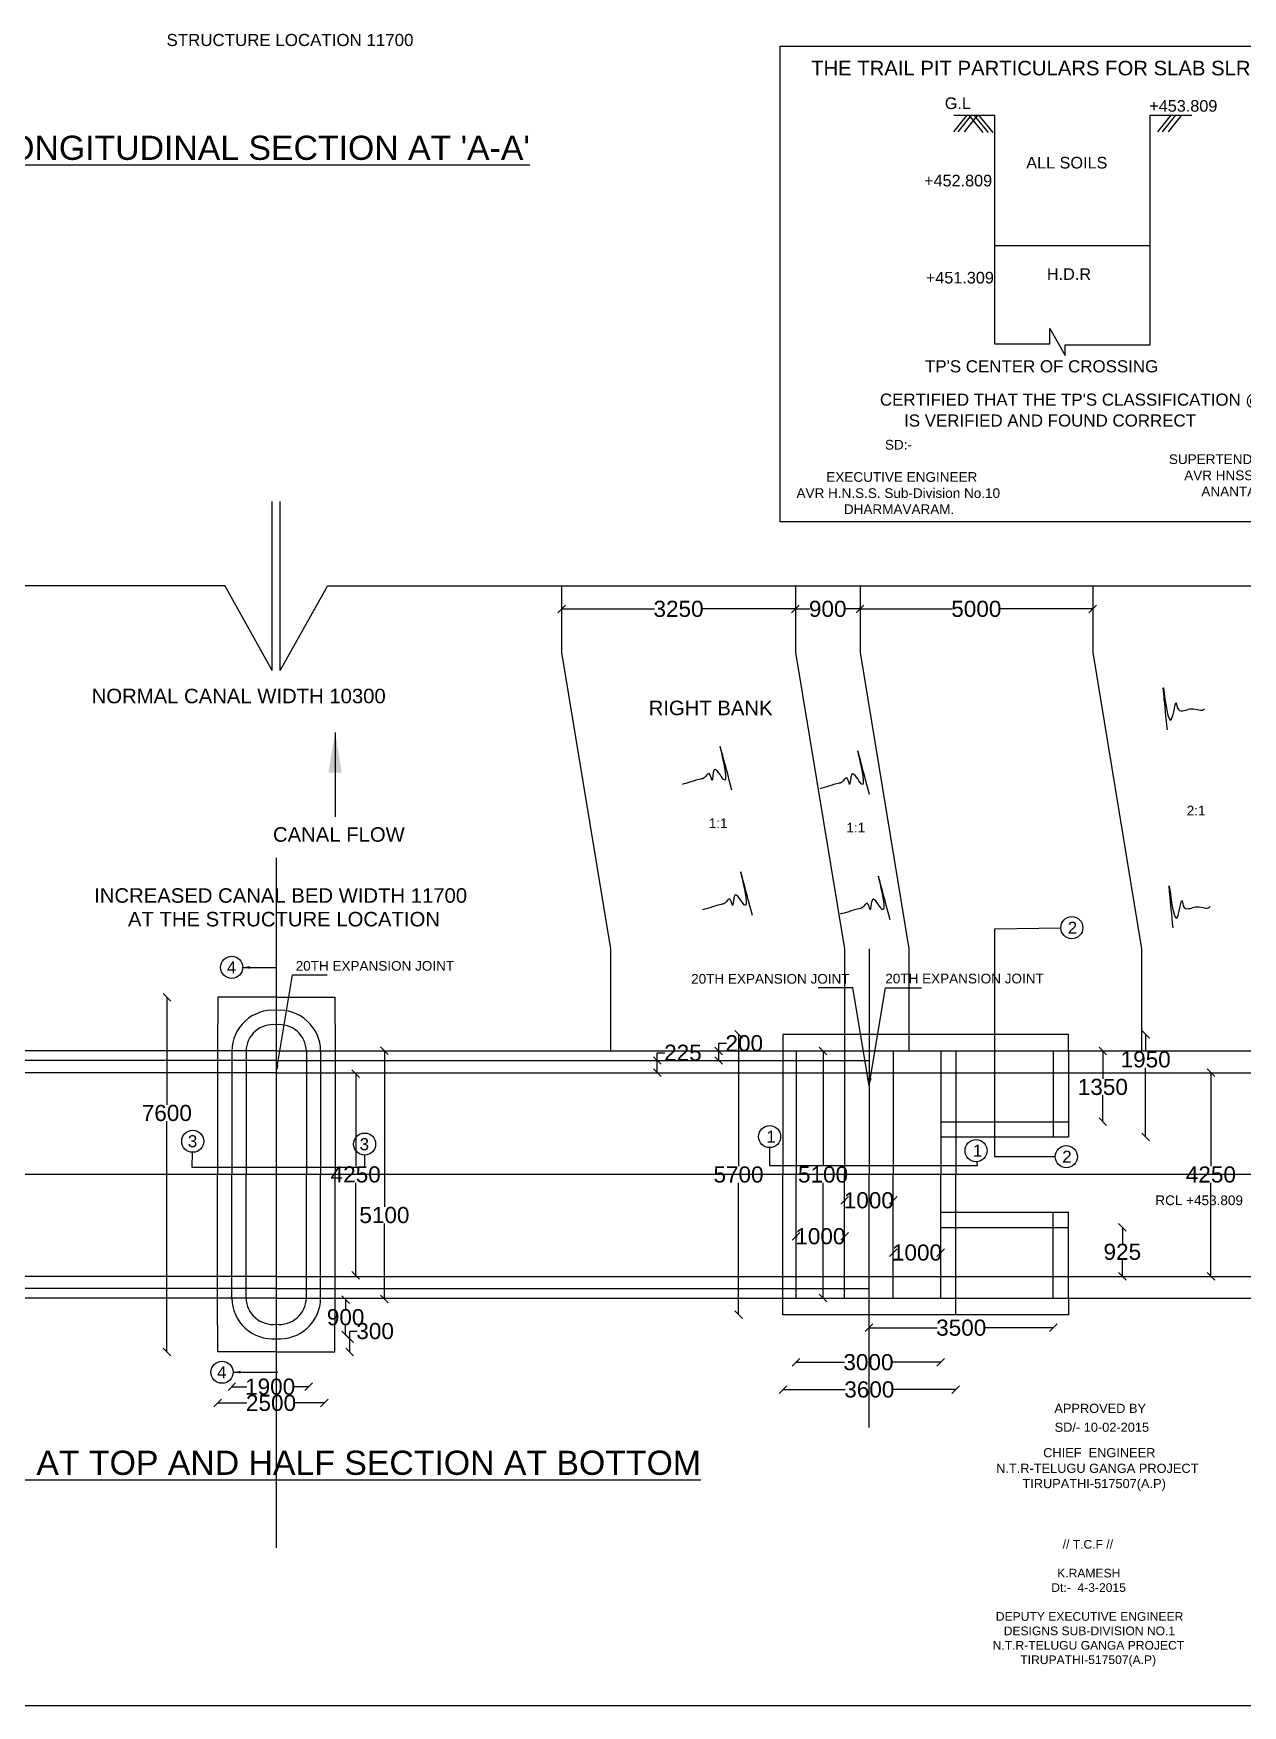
# Model space of a CAD drawing. Header units: millimetres. Extents: x 5124 to 3457305, y 2311 to 45956236.
# Drawn here: x 3426218 to 3441213, y 45925120 to 45945860 of the extents above; entities that cross this region are included whole.
import ezdxf

# ---------------------------------------------------------------- set-up
doc = ezdxf.new("R2010")
doc.units = ezdxf.units.MM
doc.header["$MEASUREMENT"] = 0
for name, color, linetype in [('DIMENSION', 7, 'Continuous'), ('DRAWING', 7, 'Continuous'), ('TEXT', 7, 'Continuous')]:
    doc.layers.add(name, color=color, linetype=linetype)
doc.styles.get("Standard").update_dxf_attribs({"font": 'arial.ttf', "height": 200})
doc.dimstyles.get("Standard").update_dxf_attribs({"dimtxt": 200, "dimasz": 110, "dimexe": 0.18, "dimexo": 0.0625, "dimgap": 0.09, "dimtad": 0, "dimtih": 1, "dimtoh": 1, "dimdec": 0, "dimzin": 0, "dimdsep": 46, "dimtxsty": 'Standard', "dimblk": 'OBLIQUE', "dimcen": 0.09, "dimse1": 1, "dimse2": 1, "dimadec": 0, "dimazin": 0, "dimtfac": 1, "dimtdec": 0, "dimtofl": 0, "dimtmove": 0, "dimatfit": 3, "dimfxl": 1, "dimtolj": 1, "dimtzin": 0, "dimarcsym": 0})

# ---------------------------------------------------------------- blocks, each defined once
blk = doc.blocks.new('_Oblique')
at = {"color": 0, "linetype": 'ByBlock', "lineweight": -2}
blk.add_line((-0.5, -0.5), (0.5, 0.5), dxfattribs=at)
blk = doc.blocks.new('*D72')
at = {"layer": 'Defpoints', "color": 0, "transparency": 16777216}
for p in [(3428503, 45933906), (3427872, 45929506), (3428503, 45929506)]:
    blk.add_point(p, dxfattribs=at)
at = {"layer": 'DRAWING', "color": 0, "lineweight": -2, "transparency": 16777216}
for p, q in [((3427872, 45933906), (3427872, 45932571)), ((3427872, 45929506), (3427872, 45932367))]:
    blk.add_line(p, q, dxfattribs=at)
at = {"layer": 'DRAWING', "color": 0, "lineweight": -2, "transparency": 16777216, "xscale": 95, "yscale": 95, "zscale": 95}
for p, rotation in [((3427872, 45933906), 90), ((3427872, 45929506), 270)]:
    blk.add_blockref('_Oblique', p, dxfattribs=dict(at, rotation=rotation))
at = {"layer": 'DRAWING', "color": 0, "transparency": 16777216, "insert": (3427872, 45932469), "char_height": 200, "attachment_point": 5}
blk.add_mtext('\\A1;7600', dxfattribs=at)
blk = doc.blocks.new('*D73')
at = {"layer": 'Defpoints', "color": 0, "transparency": 16777216}
for p in [(3428503, 45929506.5), (3429825, 45929506.5), (3429825, 45928873)]:
    blk.add_point(p, dxfattribs=at)
at = {"layer": 'DRAWING', "color": 0, "lineweight": -2, "transparency": 16777216}
for p, q in [((3428503, 45928873), (3428863.91, 45928873)), ((3429825, 45928873), (3429464.09, 45928873))]:
    blk.add_line(p, q, dxfattribs=at)
at = {"layer": 'DRAWING', "color": 0, "lineweight": -2, "transparency": 16777216, "xscale": 95, "yscale": 95, "zscale": 95, "rotation": 180}
blk.add_blockref('_Oblique', (3428503, 45928873), dxfattribs=at)
at = {"layer": 'DRAWING', "color": 0, "lineweight": -2, "transparency": 16777216, "xscale": 95, "yscale": 95, "zscale": 95}
blk.add_blockref('_Oblique', (3429825, 45928873), dxfattribs=at)
at = {"layer": 'DRAWING', "color": 0, "transparency": 16777216, "insert": (3429164, 45928873), "char_height": 200, "attachment_point": 5}
blk.add_mtext('\\A1;2500', dxfattribs=at)
blk = doc.blocks.new('*D74')
at = {"layer": 'Defpoints', "color": 0, "transparency": 16777216}
for p in [(3428678, 45930174), (3429629, 45930174), (3429629, 45929074)]:
    blk.add_point(p, dxfattribs=at)
at = {"layer": 'DRAWING', "color": 0, "lineweight": -2, "transparency": 16777216}
for p, q in [((3428678, 45929074), (3428864, 45929074)), ((3429629, 45929074), (3429442, 45929074))]:
    blk.add_line(p, q, dxfattribs=at)
at = {"layer": 'DRAWING', "color": 0, "lineweight": -2, "transparency": 16777216, "xscale": 95, "yscale": 95, "zscale": 95, "rotation": 180}
blk.add_blockref('_Oblique', (3428678, 45929074), dxfattribs=at)
at = {"layer": 'DRAWING', "color": 0, "lineweight": -2, "transparency": 16777216, "xscale": 95, "yscale": 95, "zscale": 95}
blk.add_blockref('_Oblique', (3429629, 45929074), dxfattribs=at)
at = {"layer": 'DRAWING', "color": 0, "transparency": 16777216, "insert": (3429153, 45929074), "char_height": 200, "attachment_point": 5}
blk.add_mtext('\\A1;1900', dxfattribs=at)
blk = doc.blocks.new('*D75')
at = {"layer": 'Defpoints', "color": 0, "transparency": 16777216}
for p in [(3429188, 45929669), (3430140, 45929669), (3429188, 45929506)]:
    blk.add_point(p, dxfattribs=at)
at = {"layer": 'DRAWING', "color": 0, "lineweight": -2, "transparency": 16777216}
for p, q in [((3430140, 45929669), (3430140, 45929764)), ((3430140, 45929764), (3430234, 45929764)), ((3430140, 45929506), (3430140, 45929669))]:
    blk.add_line(p, q, dxfattribs=at)
at = {"layer": 'DRAWING', "color": 0, "lineweight": -2, "transparency": 16777216, "xscale": 95, "yscale": 95, "zscale": 95}
for p, rotation in [((3430140, 45929669), 90), ((3430140, 45929506), 270)]:
    blk.add_blockref('_Oblique', p, dxfattribs=dict(at, rotation=rotation))
at = {"layer": 'DRAWING', "color": 0, "transparency": 16777216, "insert": (3430455, 45929764), "char_height": 200, "attachment_point": 5}
blk.add_mtext('\\A1;300', dxfattribs=at)
blk = doc.blocks.new('*D76')
at = {"layer": 'Defpoints', "color": 0, "transparency": 16777216}
for p in [(3430089, 45930155), (3430140, 45930155), (3430140, 45929716)]:
    blk.add_point(p, dxfattribs=at)
at = {"layer": 'DRAWING', "color": 0, "lineweight": -2, "transparency": 16777216}
for p, q in [((3430089, 45930155), (3430089, 45930038)), ((3430089, 45929716), (3430089, 45929833))]:
    blk.add_line(p, q, dxfattribs=at)
at = {"layer": 'DRAWING', "color": 0, "lineweight": -2, "transparency": 16777216, "xscale": 95, "yscale": 95, "zscale": 95}
for p, rotation in [((3430089, 45930155), 90), ((3430089, 45929716), 270)]:
    blk.add_blockref('_Oblique', p, dxfattribs=dict(at, rotation=rotation))
at = {"layer": 'DRAWING', "color": 0, "transparency": 16777216, "insert": (3430089, 45929936), "char_height": 200, "attachment_point": 5}
blk.add_mtext('\\A1;900', dxfattribs=at)
blk = doc.blocks.new('*D77')
at = {"layer": 'Defpoints', "color": 0, "transparency": 16777216}
for p in [(3430429, 45933244), (3430570, 45933244), (3430429, 45930161)]:
    blk.add_point(p, dxfattribs=at)
at = {"layer": 'DRAWING', "color": 0, "lineweight": -2, "transparency": 16777216}
for p, q in [((3430570, 45933244), (3430570, 45931305)), ((3430570, 45930161), (3430570, 45931101))]:
    blk.add_line(p, q, dxfattribs=at)
at = {"layer": 'DRAWING', "color": 0, "lineweight": -2, "transparency": 16777216, "xscale": 95, "yscale": 95, "zscale": 95}
for p, rotation in [((3430570, 45933244), 90), ((3430570, 45930161), 270)]:
    blk.add_blockref('_Oblique', p, dxfattribs=dict(at, rotation=rotation))
at = {"layer": 'DRAWING', "color": 0, "transparency": 16777216, "insert": (3430570, 45931203), "char_height": 200, "attachment_point": 5}
blk.add_mtext('\\A1;5100', dxfattribs=at)
blk = doc.blocks.new('*D78')
at = {"layer": 'Defpoints', "color": 0, "transparency": 16777216}
for p in [(3429974, 45932958), (3429974, 45930457), (3430214, 45930457)]:
    blk.add_point(p, dxfattribs=at)
at = {"layer": 'DRAWING', "color": 0, "lineweight": -2, "transparency": 16777216}
for p, q in [((3430214, 45932958), (3430214, 45931809)), ((3430214, 45930457), (3430214, 45931605))]:
    blk.add_line(p, q, dxfattribs=at)
at = {"layer": 'DRAWING', "color": 0, "lineweight": -2, "transparency": 16777216, "xscale": 95, "yscale": 95, "zscale": 95}
for p, rotation in [((3430214, 45932958), 90), ((3430214, 45930457), 270)]:
    blk.add_blockref('_Oblique', p, dxfattribs=dict(at, rotation=rotation))
at = {"layer": 'DRAWING', "color": 0, "transparency": 16777216, "insert": (3430214, 45931707), "char_height": 200, "attachment_point": 5}
blk.add_mtext('\\A1;4250', dxfattribs=at)
blk = doc.blocks.new('*D79')
at = {"layer": 'Defpoints', "color": 0, "transparency": 16777216}
for p in [(3439056, 45933446), (3439056, 45932174), (3440011, 45932174)]:
    blk.add_point(p, dxfattribs=at)
at = {"layer": 'DRAWING', "color": 0, "lineweight": -2, "transparency": 16777216}
for p, q in [((3440011, 45933446), (3440011, 45933236)), ((3440011, 45932174), (3440011, 45933031))]:
    blk.add_line(p, q, dxfattribs=at)
at = {"layer": 'DRAWING', "color": 0, "lineweight": -2, "transparency": 16777216, "xscale": 95, "yscale": 95, "zscale": 95}
for p, rotation in [((3440011, 45933446), 90), ((3440011, 45932174), 270)]:
    blk.add_blockref('_Oblique', p, dxfattribs=dict(at, rotation=rotation))
at = {"layer": 'DRAWING', "color": 0, "transparency": 16777216, "insert": (3440011, 45933134), "char_height": 200, "attachment_point": 5}
blk.add_mtext('\\A1;1950', dxfattribs=at)
blk = doc.blocks.new('*D80')
at = {"layer": 'Defpoints', "color": 0, "transparency": 16777216}
for p in [(3439234, 45933239), (3439056, 45932362), (3439480, 45932362)]:
    blk.add_point(p, dxfattribs=at)
at = {"layer": 'DRAWING', "color": 0, "lineweight": -2, "transparency": 16777216}
for p, q in [((3439480, 45933239), (3439480, 45932894)), ((3439480, 45932362), (3439480, 45932689))]:
    blk.add_line(p, q, dxfattribs=at)
at = {"layer": 'DRAWING', "color": 0, "lineweight": -2, "transparency": 16777216, "xscale": 95, "yscale": 95, "zscale": 95}
for p, rotation in [((3439480, 45933239), 90), ((3439480, 45932362), 270)]:
    blk.add_blockref('_Oblique', p, dxfattribs=dict(at, rotation=rotation))
at = {"layer": 'DRAWING', "color": 0, "transparency": 16777216, "insert": (3439480, 45932792), "char_height": 200, "attachment_point": 5}
blk.add_mtext('\\A1;1350', dxfattribs=at)
blk = doc.blocks.new('*D81')
at = {"layer": 'Defpoints', "color": 0, "transparency": 16777216}
for p in [(3435882, 45933239), (3435882, 45930174), (3436010, 45930174)]:
    blk.add_point(p, dxfattribs=at)
at = {"layer": 'DRAWING', "color": 0, "lineweight": -2, "transparency": 16777216}
for p, q in [((3436010, 45933239), (3436010, 45931809)), ((3436010, 45930174), (3436010, 45931604))]:
    blk.add_line(p, q, dxfattribs=at)
at = {"layer": 'DRAWING', "color": 0, "lineweight": -2, "transparency": 16777216, "xscale": 95, "yscale": 95, "zscale": 95}
for p, rotation in [((3436010, 45933239), 90), ((3436010, 45930174), 270)]:
    blk.add_blockref('_Oblique', p, dxfattribs=dict(at, rotation=rotation))
at = {"layer": 'DRAWING', "color": 0, "transparency": 16777216, "insert": (3436010, 45931706), "char_height": 200, "attachment_point": 5}
blk.add_mtext('\\A1;5100', dxfattribs=at)
blk = doc.blocks.new('*D82')
at = {"layer": 'Defpoints', "color": 0, "transparency": 16777216}
for p in [(3434962, 45933446), (3435512, 45933446), (3435512, 45929968)]:
    blk.add_point(p, dxfattribs=at)
at = {"layer": 'DRAWING', "color": 0, "lineweight": -2, "transparency": 16777216}
for p, q in [((3434962, 45933446), (3434962, 45931809)), ((3434962, 45929968), (3434962, 45931604))]:
    blk.add_line(p, q, dxfattribs=at)
at = {"layer": 'DRAWING', "color": 0, "lineweight": -2, "transparency": 16777216, "xscale": 95, "yscale": 95, "zscale": 95}
for p, rotation in [((3434962, 45933446), 90), ((3434962, 45929968), 270)]:
    blk.add_blockref('_Oblique', p, dxfattribs=dict(at, rotation=rotation))
at = {"layer": 'DRAWING', "color": 0, "transparency": 16777216, "insert": (3434962, 45931706), "char_height": 200, "attachment_point": 5}
blk.add_mtext('\\A1;5700', dxfattribs=at)
blk = doc.blocks.new('*D83')
at = {"layer": 'Defpoints', "color": 0, "transparency": 16777216}
for p in [(3434692, 45933239), (3434716, 45933239), (3434692, 45933121)]:
    blk.add_point(p, dxfattribs=at)
at = {"layer": 'DRAWING', "color": 0, "lineweight": -2, "transparency": 16777216}
for p, q in [((3434716, 45933239), (3434716, 45933334)), ((3434716, 45933334), (3434811, 45933334)), ((3434716, 45933121), (3434716, 45933239))]:
    blk.add_line(p, q, dxfattribs=at)
at = {"layer": 'DRAWING', "color": 0, "lineweight": -2, "transparency": 16777216, "xscale": 95, "yscale": 95, "zscale": 95}
for p, rotation in [((3434716, 45933239), 90), ((3434716, 45933121), 270)]:
    blk.add_blockref('_Oblique', p, dxfattribs=dict(at, rotation=rotation))
at = {"layer": 'DRAWING', "color": 0, "transparency": 16777216, "insert": (3435033, 45933334), "char_height": 200, "attachment_point": 5}
blk.add_mtext('\\A1;200', dxfattribs=at)
blk = doc.blocks.new('*D84')
at = {"layer": 'Defpoints', "color": 0, "transparency": 16777216}
for p in [(3433954, 45933121), (3433954, 45933121), (3433954, 45932969.5)]:
    blk.add_point(p, dxfattribs=at)
at = {"layer": 'DRAWING', "color": 0, "lineweight": -2, "transparency": 16777216}
for p, q in [((3433954, 45933121), (3433954, 45933216)), ((3433954, 45933216), (3434049, 45933216)), ((3433954, 45932969.5), (3433954, 45933121))]:
    blk.add_line(p, q, dxfattribs=at)
at = {"layer": 'DRAWING', "color": 0, "lineweight": -2, "transparency": 16777216, "xscale": 95, "yscale": 95, "zscale": 95}
for p, rotation in [((3433954, 45933121), 90), ((3433954, 45932969.5), 270)]:
    blk.add_blockref('_Oblique', p, dxfattribs=dict(at, rotation=rotation))
at = {"layer": 'DRAWING', "color": 0, "transparency": 16777216, "insert": (3434272.487, 45933216), "char_height": 200, "attachment_point": 5}
blk.add_mtext('\\A1;225', dxfattribs=at)
blk = doc.blocks.new('*D85')
at = {"layer": 'Defpoints', "color": 0, "transparency": 16777216}
for p in [(3436277, 45931386), (3436277, 45931386), (3436880, 45931386)]:
    blk.add_point(p, dxfattribs=at)
at = {"layer": 'DRAWING', "color": 0, "lineweight": -2, "transparency": 16777216}
for p, q in [((3436277, 45931386), (3436290, 45931386)), ((3436880, 45931386), (3436867, 45931386))]:
    blk.add_line(p, q, dxfattribs=at)
at = {"layer": 'DRAWING', "color": 0, "lineweight": -2, "transparency": 16777216, "xscale": 95, "yscale": 95, "zscale": 95, "rotation": 180}
blk.add_blockref('_Oblique', (3436277, 45931386), dxfattribs=at)
at = {"layer": 'DRAWING', "color": 0, "lineweight": -2, "transparency": 16777216, "xscale": 95, "yscale": 95, "zscale": 95}
blk.add_blockref('_Oblique', (3436880, 45931386), dxfattribs=at)
at = {"layer": 'DRAWING', "color": 0, "transparency": 16777216, "insert": (3436578, 45931386), "char_height": 200, "attachment_point": 5}
blk.add_mtext('\\A1;1000', dxfattribs=at)
blk = doc.blocks.new('*D86')
at = {"layer": 'Defpoints', "color": 0, "transparency": 16777216}
for p in [(3435676, 45930940), (3435676, 45930940), (3436277, 45930940)]:
    blk.add_point(p, dxfattribs=at)
at = {"layer": 'DRAWING', "color": 0, "lineweight": -2, "transparency": 16777216}
for p, q in [((3435676, 45930940), (3435688, 45930940)), ((3436277, 45930940), (3436266, 45930940))]:
    blk.add_line(p, q, dxfattribs=at)
at = {"layer": 'DRAWING', "color": 0, "lineweight": -2, "transparency": 16777216, "xscale": 95, "yscale": 95, "zscale": 95, "rotation": 180}
blk.add_blockref('_Oblique', (3435676, 45930940), dxfattribs=at)
at = {"layer": 'DRAWING', "color": 0, "lineweight": -2, "transparency": 16777216, "xscale": 95, "yscale": 95, "zscale": 95}
blk.add_blockref('_Oblique', (3436277, 45930940), dxfattribs=at)
at = {"layer": 'DRAWING', "color": 0, "transparency": 16777216, "insert": (3435977, 45930940), "char_height": 200, "attachment_point": 5}
blk.add_mtext('\\A1;1000', dxfattribs=at)
blk = doc.blocks.new('*D87')
at = {"layer": 'Defpoints', "color": 0, "transparency": 16777216}
for p in [(3436880, 45930738), (3437470, 45930738), (3437470, 45930738)]:
    blk.add_point(p, dxfattribs=at)
at = {"layer": 'DRAWING', "color": 0, "lineweight": -2, "transparency": 16777216}
for p, q in [((3436880, 45930738), (3436886, 45930738)), ((3437470, 45930738), (3437464, 45930738))]:
    blk.add_line(p, q, dxfattribs=at)
at = {"layer": 'DRAWING', "color": 0, "lineweight": -2, "transparency": 16777216, "xscale": 95, "yscale": 95, "zscale": 95, "rotation": 180}
blk.add_blockref('_Oblique', (3436880, 45930738), dxfattribs=at)
at = {"layer": 'DRAWING', "color": 0, "lineweight": -2, "transparency": 16777216, "xscale": 95, "yscale": 95, "zscale": 95}
blk.add_blockref('_Oblique', (3437470, 45930738), dxfattribs=at)
at = {"layer": 'DRAWING', "color": 0, "transparency": 16777216, "insert": (3437175, 45930738), "char_height": 200, "attachment_point": 5}
blk.add_mtext('\\A1;1000', dxfattribs=at)
blk = doc.blocks.new('*D88')
at = {"layer": 'Defpoints', "color": 0, "transparency": 16777216}
for p in [(3438866, 45930174), (3436582, 45929838), (3438866, 45929806)]:
    blk.add_point(p, dxfattribs=at)
at = {"layer": 'DRAWING', "color": 0, "lineweight": -2, "transparency": 16777216}
for p, q in [((3436582, 45929806), (3437426, 45929806)), ((3438866, 45929806), (3438022, 45929806))]:
    blk.add_line(p, q, dxfattribs=at)
at = {"layer": 'DRAWING', "color": 0, "lineweight": -2, "transparency": 16777216, "xscale": 95, "yscale": 95, "zscale": 95, "rotation": 180}
blk.add_blockref('_Oblique', (3436582, 45929806), dxfattribs=at)
at = {"layer": 'DRAWING', "color": 0, "lineweight": -2, "transparency": 16777216, "xscale": 95, "yscale": 95, "zscale": 95}
blk.add_blockref('_Oblique', (3438866, 45929806), dxfattribs=at)
at = {"layer": 'DRAWING', "color": 0, "transparency": 16777216, "insert": (3437724, 45929806), "char_height": 200, "attachment_point": 5}
blk.add_mtext('\\A1;3500', dxfattribs=at)
blk = doc.blocks.new('*D89')
at = {"layer": 'Defpoints', "color": 0, "transparency": 16777216}
for p in [(3435676, 45930174), (3437470, 45930174), (3435676, 45929378)]:
    blk.add_point(p, dxfattribs=at)
at = {"layer": 'DRAWING', "color": 0, "lineweight": -2, "transparency": 16777216}
for p, q in [((3435676, 45929378), (3436275, 45929378)), ((3437470, 45929378), (3436871, 45929378))]:
    blk.add_line(p, q, dxfattribs=at)
at = {"layer": 'DRAWING', "color": 0, "lineweight": -2, "transparency": 16777216, "xscale": 95, "yscale": 95, "zscale": 95, "rotation": 180}
blk.add_blockref('_Oblique', (3435676, 45929378), dxfattribs=at)
at = {"layer": 'DRAWING', "color": 0, "lineweight": -2, "transparency": 16777216, "xscale": 95, "yscale": 95, "zscale": 95}
blk.add_blockref('_Oblique', (3437470, 45929378), dxfattribs=at)
at = {"layer": 'DRAWING', "color": 0, "transparency": 16777216, "insert": (3436573, 45929378), "char_height": 200, "attachment_point": 5}
blk.add_mtext('\\A1;3000', dxfattribs=at)
blk = doc.blocks.new('*D90')
at = {"layer": 'Defpoints', "color": 0, "transparency": 16777216}
for p in [(3435512, 45929968), (3437655, 45929968), (3435512, 45929040)]:
    blk.add_point(p, dxfattribs=at)
at = {"layer": 'DRAWING', "color": 0, "lineweight": -2, "transparency": 16777216}
for p, q in [((3435512, 45929040), (3436285, 45929040)), ((3437655, 45929040), (3436882, 45929040))]:
    blk.add_line(p, q, dxfattribs=at)
at = {"layer": 'DRAWING', "color": 0, "lineweight": -2, "transparency": 16777216, "xscale": 95, "yscale": 95, "zscale": 95, "rotation": 180}
blk.add_blockref('_Oblique', (3435512, 45929040), dxfattribs=at)
at = {"layer": 'DRAWING', "color": 0, "lineweight": -2, "transparency": 16777216, "xscale": 95, "yscale": 95, "zscale": 95}
blk.add_blockref('_Oblique', (3437655, 45929040), dxfattribs=at)
at = {"layer": 'DRAWING', "color": 0, "transparency": 16777216, "insert": (3436584, 45929040), "char_height": 200, "attachment_point": 5}
blk.add_mtext('\\A1;3600', dxfattribs=at)
blk = doc.blocks.new('*D91')
at = {"layer": 'Defpoints', "color": 0, "transparency": 16777216}
for p in [(3439056, 45931051), (3439056, 45930444), (3439722, 45930444)]:
    blk.add_point(p, dxfattribs=at)
at = {"layer": 'DRAWING', "color": 0, "lineweight": -2, "transparency": 16777216}
for p, q in [((3439722, 45931051), (3439722, 45930849)), ((3439722, 45930444), (3439722, 45930645))]:
    blk.add_line(p, q, dxfattribs=at)
at = {"layer": 'DRAWING', "color": 0, "lineweight": -2, "transparency": 16777216, "xscale": 95, "yscale": 95, "zscale": 95}
for p, rotation in [((3439722, 45931051), 90), ((3439722, 45930444), 270)]:
    blk.add_blockref('_Oblique', p, dxfattribs=dict(at, rotation=rotation))
at = {"layer": 'DRAWING', "color": 0, "transparency": 16777216, "insert": (3439722, 45930747), "char_height": 200, "attachment_point": 5}
blk.add_mtext('\\A1;925', dxfattribs=at)
blk = doc.blocks.new('*D92')
at = {"layer": 'Defpoints', "color": 0, "transparency": 16777216}
for p in [(3440820, 45932970), (3440820, 45930444), (3440820, 45930444)]:
    blk.add_point(p, dxfattribs=at)
at = {"layer": 'DRAWING', "color": 0, "lineweight": -2, "transparency": 16777216}
for p, q in [((3440820, 45932970), (3440820, 45931809)), ((3440820, 45930444), (3440820, 45931604))]:
    blk.add_line(p, q, dxfattribs=at)
at = {"layer": 'DRAWING', "color": 0, "lineweight": -2, "transparency": 16777216, "xscale": 95, "yscale": 95, "zscale": 95}
for p, rotation in [((3440820, 45932970), 90), ((3440820, 45930444), 270)]:
    blk.add_blockref('_Oblique', p, dxfattribs=dict(at, rotation=rotation))
at = {"layer": 'DRAWING', "color": 0, "transparency": 16777216, "insert": (3440820, 45931706), "char_height": 200, "attachment_point": 5}
blk.add_mtext('\\A1;4250', dxfattribs=at)
blk = doc.blocks.new('*D96')
at = {"layer": 'Defpoints', "color": 0, "transparency": 16777216}
for p in [(3432767, 45938722), (3435668, 45938722), (3435668, 45938722)]:
    blk.add_point(p, dxfattribs=at)
at = {"layer": 'DRAWING', "color": 0, "lineweight": -2, "transparency": 16777216}
for p, q in [((3432767, 45938722), (3433919, 45938722)), ((3435668, 45938722), (3434516, 45938722))]:
    blk.add_line(p, q, dxfattribs=at)
at = {"layer": 'DRAWING', "color": 0, "lineweight": -2, "transparency": 16777216, "xscale": 95, "yscale": 95, "zscale": 95, "rotation": 180}
blk.add_blockref('_Oblique', (3432767, 45938722), dxfattribs=at)
at = {"layer": 'DRAWING', "color": 0, "lineweight": -2, "transparency": 16777216, "xscale": 95, "yscale": 95, "zscale": 95}
blk.add_blockref('_Oblique', (3435668, 45938722), dxfattribs=at)
at = {"layer": 'DRAWING', "color": 0, "transparency": 16777216, "insert": (3434218, 45938722), "char_height": 200, "attachment_point": 5}
blk.add_mtext('\\A1;3250', dxfattribs=at)
blk = doc.blocks.new('*D97')
at = {"layer": 'Defpoints', "color": 0, "transparency": 16777216}
for p in [(3435668, 45938722), (3436468, 45938722), (3436468, 45938722)]:
    blk.add_point(p, dxfattribs=at)
at = {"layer": 'DRAWING', "color": 0, "lineweight": -2, "transparency": 16777216}
for p, q in [((3435668, 45938722), (3435848, 45938722)), ((3436468, 45938722), (3436289, 45938722))]:
    blk.add_line(p, q, dxfattribs=at)
at = {"layer": 'DRAWING', "color": 0, "lineweight": -2, "transparency": 16777216, "xscale": 95, "yscale": 95, "zscale": 95, "rotation": 180}
blk.add_blockref('_Oblique', (3435668, 45938722), dxfattribs=at)
at = {"layer": 'DRAWING', "color": 0, "lineweight": -2, "transparency": 16777216, "xscale": 95, "yscale": 95, "zscale": 95}
blk.add_blockref('_Oblique', (3436468, 45938722), dxfattribs=at)
at = {"layer": 'DRAWING', "color": 0, "transparency": 16777216, "insert": (3436068, 45938722), "char_height": 200, "attachment_point": 5}
blk.add_mtext('\\A1;900', dxfattribs=at)
blk = doc.blocks.new('*D98')
at = {"layer": 'Defpoints', "color": 0, "transparency": 16777216}
for p in [(3436468, 45938722), (3439354, 45938722), (3439354, 45938722)]:
    blk.add_point(p, dxfattribs=at)
at = {"layer": 'DRAWING', "color": 0, "lineweight": -2, "transparency": 16777216}
for p, q in [((3436468, 45938722), (3437613, 45938722)), ((3439354, 45938722), (3438210, 45938722))]:
    blk.add_line(p, q, dxfattribs=at)
at = {"layer": 'DRAWING', "color": 0, "lineweight": -2, "transparency": 16777216, "xscale": 95, "yscale": 95, "zscale": 95, "rotation": 180}
blk.add_blockref('_Oblique', (3436468, 45938722), dxfattribs=at)
at = {"layer": 'DRAWING', "color": 0, "lineweight": -2, "transparency": 16777216, "xscale": 95, "yscale": 95, "zscale": 95}
blk.add_blockref('_Oblique', (3439354, 45938722), dxfattribs=at)
at = {"layer": 'DRAWING', "color": 0, "transparency": 16777216, "insert": (3437911, 45938722), "char_height": 200, "attachment_point": 5}
blk.add_mtext('\\A1;5000', dxfattribs=at)

msp = doc.modelspace()

# ---------------------------------------------------------------- linework, layer by layer
at = {"layer": 'DIMENSION'}
for points in [[(3437792.9, 45944846.6), (3437627.1, 45944639.9)], [(3437633.6, 45944846.6), (3438137.9, 45944846.6), (3438137.9, 45942011.5), (3438821.4, 45942011.5), (3438821.4, 45942201.8), (3439014.1, 45941866.8), (3439014.1, 45941999.1), (3440067.7, 45941999.1), (3440067.7, 45944846.6), (3440582.4, 45944846.6)], [(3437848, 45944846.6), (3437682.3, 45944639.9)], [(3437925.5, 45944846.6), (3437759.7, 45944639.9)], [(3437816.9, 45944846.6), (3437991.6, 45944633.3)], [(3437882.1, 45944846.6), (3438056.7, 45944633.3)], [(3437939.6, 45944846.6), (3438114.3, 45944633.3)], [(3440325.1, 45944846.6), (3440159.3, 45944639.9)], [(3440380.2, 45944846.6), (3440214.5, 45944639.9)], [(3440457.7, 45944846.6), (3440291.9, 45944639.9)], [(3438137.9, 45943230), (3440067.7, 45943230)]]:
    msp.add_lwpolyline(points, dxfattribs=at)
for points in [[(3434878.9, 45936474.9), (3434739.8, 45936980.8), (3434775.5, 45936607.3), (3434660.5, 45936724.9), (3434631.4, 45936599.4), (3434596, 45936681.8), (3434534.8, 45936626.9), (3434491.3, 45936611.7), (3434414.5, 45936590.6), (3434356.2, 45936571.4), (3434261.6, 45936545.4)], [(3436585.9, 45936420.8), (3436446.8, 45936926.7), (3436482.5, 45936553.2), (3436367.5, 45936670.8), (3436338.4, 45936545.3), (3436303.1, 45936627.7), (3436241.9, 45936572.8), (3436198.4, 45936557.6), (3436121.5, 45936536.5), (3436063.2, 45936517.3), (3435968.6, 45936491.3)], [(3435134.5, 45934920), (3434995.4, 45935425.8), (3435031.1, 45935052.4), (3434916.1, 45935170), (3434887, 45935044.5), (3434851.6, 45935126.9), (3434790.5, 45935071.9), (3434746.9, 45935056.8), (3434670.1, 45935035.7), (3434611.8, 45935016.5), (3434517.2, 45934990.5)], [(3436841.5, 45934865.9), (3436702.5, 45935371.7), (3436738.1, 45934998.3), (3436623.1, 45935115.9), (3436594.1, 45934990.4), (3436558.7, 45935072.8), (3436497.5, 45935017.8), (3436454, 45935002.7), (3436377.1, 45934981.6), (3436318.8, 45934962.3), (3436224.2, 45934936.3)]]:
    msp.add_spline(points, degree=3, dxfattribs=at)
at = {"layer": 'DRAWING'}
for points in [[(3457305, 45956236), (3411222.5, 45956236), (3411222.5, 45925120), (3457305, 45925120)], [(3435478.4, 45945701.9), (3442845.5, 45945701.9), (3442845.5, 45939803), (3435478.4, 45939803)]]:
    msp.add_lwpolyline(points, close=True, dxfattribs=at)
for points in [[(3429178.5, 45937957), (3429178.5, 45940055.5)], [(3429278.5, 45937957), (3429278.5, 45940055.5)], [(3429178.5, 45937957), (3428610.5, 45938974.5), (3428594, 45939008), (3413920, 45939008)], [(3429278.5, 45937957), (3429846.5, 45938974.5), (3429863, 45939008), (3444537, 45939008)], [(3432767, 45939008), (3432767, 45938183), (3433374.5, 45934505.5), (3433374.5, 45933239)], [(3435668, 45939008), (3435668, 45938183), (3436275.5, 45934505.5), (3436275.5, 45933239)], [(3436468.5, 45939008), (3436468.5, 45938183), (3437076, 45934505.5), (3437076, 45933239)], [(3439354, 45939008), (3439354, 45938183), (3439961.5, 45934505.5), (3439961.5, 45933239)], [(3429228.5, 45935633.5), (3429228.5, 45927077.5)], [(3429228.5, 45935633.5), (3429228.5, 45927077.5)], [(3438889.9, 45931928.1), (3438142.5, 45931928.1), (3438142.5, 45934755.5), (3438958.5, 45934766.2)], [(3436582.5, 45934506), (3436582.5, 45931706.5)], [(3429228.5, 45933906.5), (3428503, 45933906.5), (3428498.5, 45933239)], [(3429228.5, 45933906.5), (3429954, 45933906.5), (3429958.5, 45933239)], [(3439056, 45933239), (3439056, 45933445.5), (3435512, 45933445.5), (3435512, 45933212.5)], [(3429228.5, 45933239), (3414410, 45933239)], [(3428498.5, 45933239), (3428498.5, 45931706.5)], [(3428677.5, 45933239), (3428677.5, 45931706.5)], [(3428855, 45933239), (3428855, 45931706.5)], [(3429228.5, 45933239), (3444047, 45933239)], [(3429602, 45933239), (3429602, 45931706.5)], [(3429779.5, 45933239), (3429779.5, 45931706.5)], [(3429958.5, 45933239), (3429958.5, 45931706.5)], [(3435512, 45933239), (3435512, 45931706.5)], [(3435676.5, 45933239), (3435676.5, 45931706.5)], [(3436277, 45933239), (3436277, 45931706.5)], [(3436582.5, 45933239), (3436582.5, 45932969.5)], [(3436880, 45933239), (3436880, 45931706.5)], [(3437469.5, 45933239), (3437469.5, 45931706.5)], [(3437655, 45933239), (3437655, 45931706.5)], [(3438865.5, 45933239), (3438865.5, 45932173.5)], [(3439056, 45933239), (3439056, 45932173.5)], [(3429228.5, 45933121), (3421874.5, 45933121)], [(3429228.5, 45933121), (3436582.5, 45933121)], [(3429228.5, 45932969.5), (3414410, 45932969.5)], [(3429228.5, 45932969.5), (3444047, 45932969.5)], [(3437469.5, 45932362), (3439056, 45932362)], [(3437469.5, 45932173.5), (3439056, 45932173.5)], [(3430324.1, 45931946.5), (3430324.1, 45931792), (3428185.5, 45931792), (3428190.5, 45931983)], [(3435347.4, 45932040), (3435347.4, 45931818.5), (3437925.5, 45931818.5), (3437921.1, 45931866.1)], [(3442404, 45931706.5), (3412728, 45931706.5)], [(3428498.5, 45930174), (3428498.5, 45931706.5)], [(3428677.5, 45930174), (3428677.5, 45931706.5)], [(3428855, 45930174), (3428855, 45931706.5)], [(3429602, 45930174), (3429602, 45931706.5)], [(3429779.5, 45930174), (3429779.5, 45931706.5)], [(3429958.5, 45930174), (3429958.5, 45931706.5)], [(3435512, 45930174), (3435512, 45931706.5)], [(3435676.5, 45930174), (3435676.5, 45931706.5)], [(3436277, 45930174), (3436277, 45931706.5)], [(3436582.5, 45928567), (3436582.5, 45931706.5)], [(3436880, 45930174), (3436880, 45931706.5)], [(3437469.5, 45930174), (3437469.5, 45931706.5)], [(3437655, 45929967.5), (3437655, 45931706.5)], [(3437469.5, 45931239.5), (3439056, 45931239.5)], [(3438865.5, 45930174), (3438865.5, 45931239.5)], [(3439056, 45930174), (3439056, 45931239.5)], [(3437469.5, 45931051), (3439056, 45931051)], [(3429228.5, 45930443.5), (3414410, 45930443.5)], [(3429228.5, 45930292), (3421874.5, 45930292)], [(3429228.5, 45930443.5), (3444047, 45930443.5)], [(3429228.5, 45930292), (3436582.5, 45930292)], [(3436582.5, 45930174), (3436582.5, 45930443.5)], [(3429228.5, 45930174), (3414410, 45930174)], [(3429228.5, 45929506.5), (3428503, 45929506.5), (3428498.5, 45930174)], [(3429228.5, 45930174), (3444047, 45930174)], [(3429228.5, 45929506.5), (3429954, 45929506.5), (3429958.5, 45930174)], [(3439056, 45930174), (3439056, 45929967.5), (3435512, 45929967.5), (3435512, 45930200.5)]]:
    msp.add_lwpolyline(points, dxfattribs=at)
for centre in [(3439095.6, 45934767.9), (3428676.6, 45934276.1), (3428194.1, 45932120.1), (3430324.1, 45932083.6), (3435347.4, 45932177.1), (3437908.4, 45932002.6), (3439026.9, 45931928.1), (3428556.6, 45929254.6)]:
    msp.add_circle(centre, 137.1, dxfattribs=at)
for centre, radius, start, end in [((3429187.9, 45933233.6), 510.5, 85.44262, 179.39909), ((3429269.1, 45933233.6), 510.5, 0.60091, 94.55738), ((3429188.4, 45933232.4), 333.5, 83.10075, 178.86803), ((3429268.6, 45933232.4), 333.5, 1.13197, 96.89925), ((3429187.9, 45930179.4), 510.5, 180.60091, 274.55738), ((3429188.4, 45930180.6), 333.5, 181.13197, 276.89925), ((3429268.6, 45930180.6), 333.5, 263.10075, 358.86803), ((3429269.1, 45930179.4), 510.5, 265.44262, 359.39909)]:
    msp.add_arc(centre, radius, start, end, dxfattribs=at)
for points in [[(3440280, 45937220.4), (3440235.1, 45937714.1), (3440332.8, 45937355), (3440391.1, 45937556.3), (3440417.8, 45937473), (3440490.2, 45937462), (3440557.9, 45937480.8), (3440652.4, 45937473), (3440716.9, 45937468.2), (3440739, 45937484)], [(3440352, 45934766), (3440307.1, 45935259.7), (3440404.8, 45934900.6), (3440463.1, 45935101.9), (3440489.8, 45935018.5), (3440562.2, 45935007.5), (3440629.9, 45935026.4), (3440724.4, 45935018.5), (3440789, 45935013.8), (3440811, 45935029.5)]]:
    msp.add_spline(points, degree=3, dxfattribs=at)

# ---------------------------------------------------------------- texts
at = {"layer": 'TEXT'}
for s, height, p in [('STRUCTURE LOCATION 11700', 150, (3427868.2, 45945703.9)), ('THE TRAIL PIT PARTICULARS FOR SLAB SLRB@ 328.590', 180, (3435862.4, 45945340.5)), ('G.L', 144, (3437520, 45944922.2)), ('+453.809', 144, (3440055.8, 45944889.4)), ("%%ULONGITUDINAL SECTION AT 'A-A'", 300, (3425671.6, 45944291.9)), ('ALL SOILS', 144, (3438529.9, 45944185)), (' +452.809', 144, (3437207.1, 45943962.8)), ('H.D.R', 144, (3438786.4, 45942803.6)), (' +451.309', 144, (3437228.4, 45942758.5)), ("TP'S CENTER OF CROSSING ", 150, (3437274.8, 45941656.2)), ("CERTIFIED THAT THE TP'S CLASSIFICATION @ 328.590", 150, (3436715.5, 45941243)), ('IS VERIFIED AND FOUND CORRECT', 150, (3437015.1, 45940983.9)), ('NORMAL CANAL WIDTH 10300', 180, (3426939.9, 45937552)), ('RIGHT BANK', 180, (3433847.7, 45937404)), ('1:1', 120, (3434592.9, 45936004.1)), ('2:1', 120, (3440519.8, 45936161.2)), ('CANAL FLOW', 180, (3429188.2, 45935834.3)), ('1:1', 120, (3436300, 45935950)), ('INCREASED CANAL BED WIDTH 11700', 180, (3426971, 45935077.5)), ('AT THE STRUCTURE LOCATION', 180, (3427389.7, 45934784.3)), ('2', 150, (3439044.9, 45934692.5)), ('4', 150, (3428615.6, 45934200.6)), ('20TH EXPANSION JOINT ', 120, (3429469.7, 45934234.7)), ('20TH EXPANSION JOINT ', 120, (3434374.2, 45934074.2)), ('20TH EXPANSION JOINT ', 120, (3436782.2, 45934077.2)), ('3', 150, (3428133.1, 45932044.6)), ('3', 150, (3430263.1, 45932008.1)), ('1', 150, (3435307.5, 45932101.6)), ('1', 150, (3437868.5, 45931927.1)), ('2', 150, (3438976.3, 45931852.6)), ('RCL +453.809', 120, (3440131.7, 45931327)), ('4', 150, (3428495.6, 45929179.1)), ('APPROVED BY ', 113.448, (3438879.3, 45928749.5)), ('SD/- 10-02-2015', 113.448, (3438882.1, 45928515.3)), ('%%UHALF SECTION AT TOP AND HALF SECTION AT BOTTOM', 300, (3423087.7, 45927981.5)), ('N.T.R-TELUGU GANGA PROJECT', 113.448, (3438157, 45928006.4)), ('TIRUPATHI-517507(A.P)', 113.448, (3438482.9, 45927816.6))]:
    msp.add_text(s, height=height, dxfattribs=at).set_placement(p)
at = {"layer": 'TEXT', "attachment_point": 1}
for s, insert, char_height, width in [('\\pi4077.2;SD:- \\P\\pi4238.5;\\P\\pi3256.8;  EXECUTIVE ENGINEER\\P\\pi2980.1;AVR H.N.S.S. Sub-Division No.10\\P\\pi3567.7;DHARMAVARAM.', (3432701, 45940818.7), 120, 8476.996), ('\\pi4215.2; \\P\\pi4238.5;\\P\\pi4191.9;  \\P\\pi3116.3;SUPERTENDING ENGINEER                \\P\\pi3259.5; AVR HNSS CIRCLENO-3    \\P\\pi3519.3;ANANTAPURAMU.', (3437183, 45941239.1), 120, 8476.996), ('CHIEF  ENGINEER', (3438740.5, 45928313.6), 113.448, 3186.257), ('\\pi2382.7;// T.C.F //\\P\\pi2695.3;\\P\\pi2315;K.RAMESH\\P\\pi2241.3;Dt:-  4-3-2015\\P\\pi2695.3;\\P\\pi1512.4; DEPUTY EXECUTIVE ENGINEER\\P\\pi1651.9;DESIGNS SUB-DIVISION NO.1\\P\\pi1514.7;N.T.R-TELUGU GANGA PROJECT\\P\\pi1857.6;TIRUPATHI-517507(A.P)', (3436598.9, 45927174.2), 107.397, 5390.566)]:
    msp.add_mtext(s, dxfattribs=dict(at, insert=insert, char_height=char_height, width=width))

# ---------------------------------------------------------------- dimensions: what is measured, and where the dimension line sits
at = {"layer": 'DRAWING'}
for base, p1, p2, text, picture, middle in [((3435668, 45938722.5), (3432767, 45938722.5), (3435668, 45938722.5), '3250', '*D96', (3434217.5, 45938722.5)), ((3436468.5, 45938722.5), (3435668, 45938722.5), (3436468.5, 45938722.5), '900', '*D97', (3436068.2, 45938722.5)), ((3439354, 45938722.5), (3436468.5, 45938722.5), (3439354, 45938722.5), '5000', '*D98', (3437911.2, 45938722.5)), ((3429629, 45929074), (3428677.5, 45930174), (3429629, 45930174), '1900', '*D74', (3429153.2, 45929074)), ((3429825, 45928873), (3428503, 45929506.5), (3429825, 45929506.5), '2500', '*D73', (3429164, 45928873))]:
    dim = msp.add_linear_dim(base=base, p1=p1, p2=p2, text=text, dimstyle='Standard', override={"dimasz": 95, "dimarcsym": 1}, dxfattribs=at)
    dim.commit()
    dim.dimension.update_dxf_attribs({"geometry": picture, "text_midpoint": middle})
for base, p1, p2, text, picture, middle in [((3427872.5, 45929506.5), (3428503, 45933906.5), (3428503, 45929506.5), '7600', '*D72', (3427872.5, 45932469)), ((3440011, 45932173.5), (3439056, 45933445.5), (3439056, 45932173.5), '1950', '*D79', (3440011, 45933133.5)), ((3430570, 45933244.5), (3430429, 45930161), (3430429, 45933244.5), '5100', '*D77', (3430570, 45931203)), ((3439479.5, 45932362), (3439234.5, 45933239), (3439056, 45932362), '1350', '*D80', (3439479.5, 45932791.5))]:
    dim = msp.add_linear_dim(base=base, p1=p1, p2=p2, angle=90, text=text, dimstyle='Standard', override={"dimasz": 95, "dimarcsym": 1}, dxfattribs=at)
    dim.commit()
    dim.dimension.update_dxf_attribs({"geometry": picture, "text_midpoint": middle, "dimtype": 160})
for base, p1, p2, angle, text, picture, middle in [((3434962, 45933445.5), (3435512, 45929967.5), (3435512, 45933445.5), 90, '5700', '*D82', (3434962, 45931706.5)), ((3434716, 45933239), (3434691.5, 45933121), (3434691.5, 45933239), 90, '200', '*D83', (3435033.4, 45933334)), ((3433954, 45933121), (3433954, 45932969.5), (3433954, 45933121), 90, '225', '*D84', (3434272.5, 45933216)), ((3436010, 45930174), (3435882, 45933239), (3435882, 45930174), 90, '5100', '*D81', (3436010, 45931706.5)), ((3430214.5, 45930457), (3429973.5, 45932957.5), (3429973.5, 45930457), 90, '4250', '*D78', (3430214.5, 45931707.2)), ((3440820, 45930443.5), (3440820, 45932969.5), (3440820, 45930443.5), 90, '4250', '*D92', (3440820, 45931706.5)), ((3436277, 45931386), (3436880, 45931386), (3436277, 45931386), 180, '1000', '*D85', (3436578.5, 45931386)), ((3435676.5, 45930940.2), (3436277, 45930940.2), (3435676.5, 45930940.2), 180, '1000', '*D86', (3435976.8, 45930940.2)), ((3439722.5, 45930443.5), (3439056, 45931051), (3439056, 45930443.5), 90, '925', '*D91', (3439722.5, 45930747.2)), ((3437469.5, 45930737.5), (3436880, 45930737.5), (3437469.5, 45930737.5), 180, '1000', '*D87', (3437174.8, 45930737.5)), ((3430089.5, 45930155), (3430139.5, 45929716.4), (3430139.5, 45930155), 90, '900', '*D76', (3430089.5, 45929935.7)), ((3435676.5, 45929377.5), (3437469.5, 45930174), (3435676.5, 45930174), 180, '3000', '*D89', (3436573, 45929377.5)), ((3438865.5, 45929805.5), (3436582.5, 45929838), (3438865.5, 45930174), 180, '3500', '*D88', (3437724, 45929805.5)), ((3430139.5, 45929668.9), (3429188, 45929506.5), (3429188, 45929668.9), 90, '300', '*D75', (3430455.1, 45929763.9)), ((3435512, 45929040), (3437655, 45929967.5), (3435512, 45929967.5), 180, '3600', '*D90', (3436583.5, 45929040))]:
    dim = msp.add_linear_dim(base=base, p1=p1, p2=p2, angle=angle, text=text, dimstyle='Standard', override={"dimasz": 95, "dimarcsym": 1}, dxfattribs=at)
    dim.commit()
    dim.dimension.update_dxf_attribs({"geometry": picture, "text_midpoint": middle})

# ---------------------------------------------------------------- leaders
at = {"layer": 'DIMENSION'}
msp.add_leader([(3429959, 45937191.2), (3429959, 45936145.2)], dimstyle='Standard', override={"dimasz": 500, "dimarcsym": 1}, dxfattribs=at)
at = {"layer": 'DRAWING'}
for points in [[(3428807, 45934275), (3429228.5, 45934275)], [(3429228.5, 45932969.5), (3429429.5, 45934182.5), (3429859.5, 45934182.5)], [(3436582.5, 45932809), (3436381.5, 45934022), (3435951.5, 45934022)], [(3436582.5, 45932809), (3436784.5, 45934022), (3437233, 45934022)], [(3428693.6, 45929254.6), (3429246.5, 45929254.6)]]:
    msp.add_leader(points, dimstyle='Standard', override={"dimasz": 95, "dimgap": 0.09, "dimtad": 0, "dimarcsym": 1}, dxfattribs=at)

doc.saveas('drawing.dxf')
